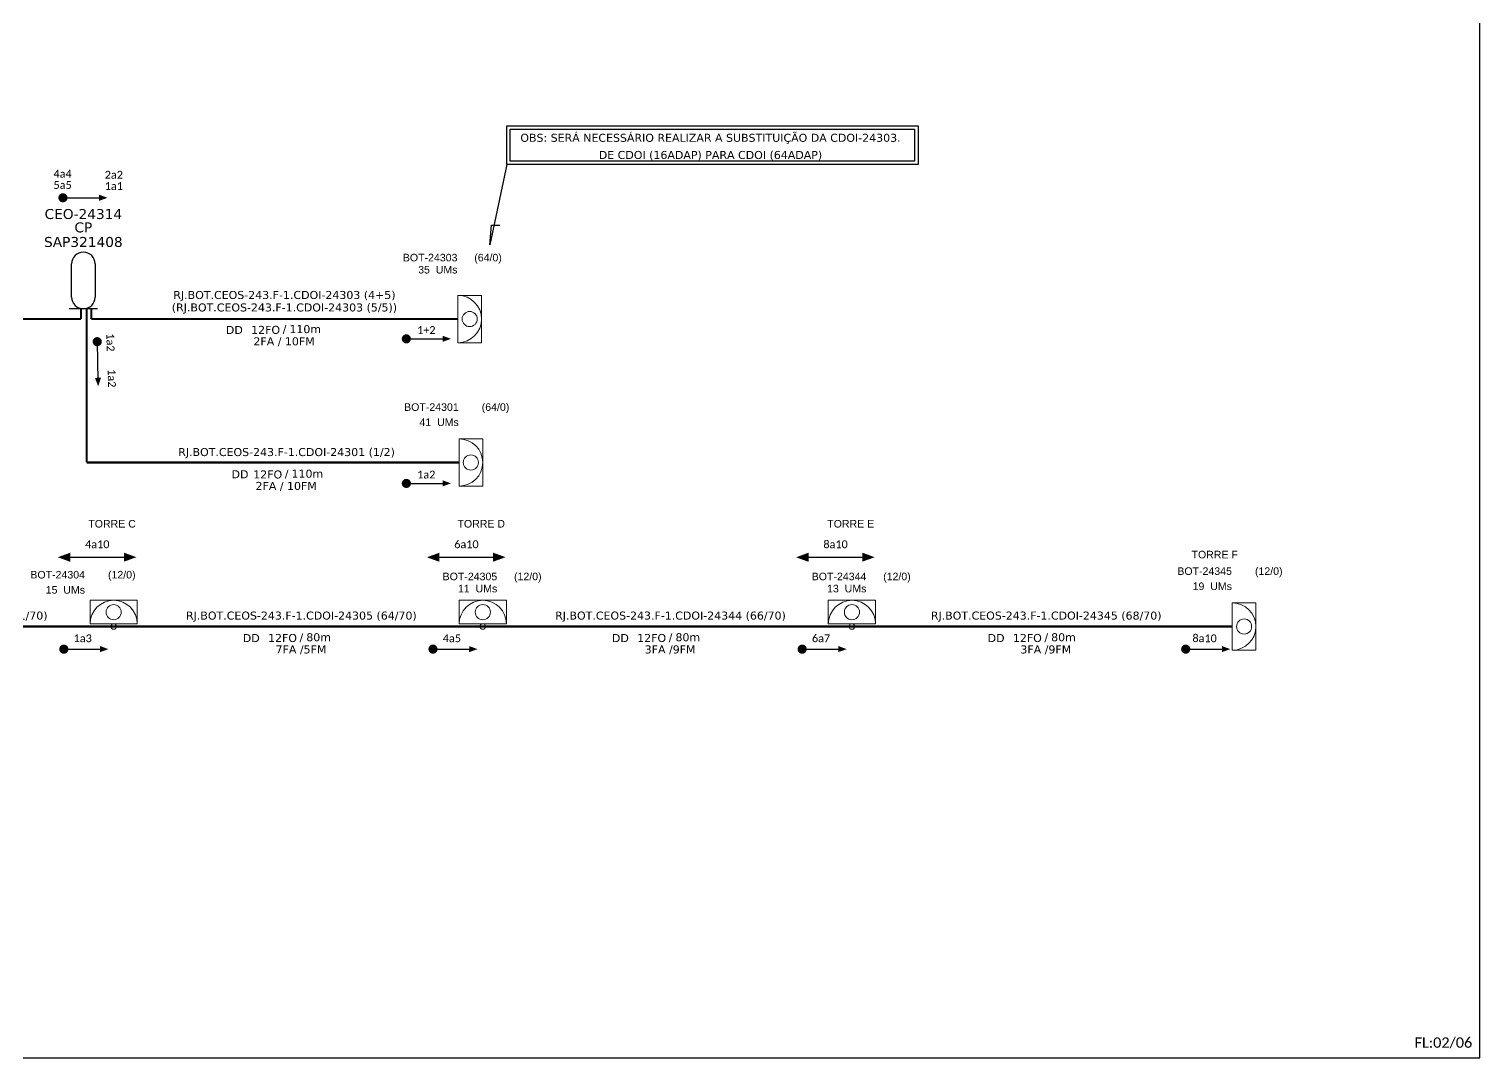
# Model space of a CAD drawing. Header units: inches. Extents: x 2352 to 7774, y -43 to 551.
# Drawn here: x 3692.3 to 4110.9, y -43.2 to 253.8 of the extents above; entities that cross this region are included whole.
import ezdxf
from ezdxf.enums import TextEntityAlignment as Align

# ---------------------------------------------------------------- set-up
doc = ezdxf.new("R2010")
doc.units = ezdxf.units.IN
doc.header["$MEASUREMENT"] = 0
for name, color, linetype, lineweight in [("20.0-LEGENDA DOS CDO'S", 1, 'Continuous', 0), ('20.1-CDO_INTERIOR', 1, 'Continuous', 0), ('40.1-ETIQUETAS', 1, 'Continuous', 20)]:
    doc.layers.add(name, color=color, linetype=linetype, lineweight=lineweight)
for name, color, linetype in [('20.4-CEOS', 1, 'Continuous'), ('CAP a instalar', 1, 'Continuous'), ('SETA', 7, 'Continuous')]:
    doc.layers.add(name, color=color, linetype=linetype)
doc.styles.add('ARIAL', font='arial.ttf')
doc.styles.add('siredit', font='verdana.ttf')
doc.styles.add('WMF-Calibri0', font='calibri.ttf')

# ---------------------------------------------------------------- blocks, each defined once
blk = doc.blocks.new('ETIQUETA_RS5F')
at = {"layer": '40.1-ETIQUETAS', "color": 0, "style": 'siredit'}
blk.add_text('/', height=1.5, dxfattribs=at).set_placement((1.55, -1.95), align=Align.MIDDLE_RIGHT)
for tag, p in [('ETIQUETA_R_SECUNDARIA', (1.18, 2.1)), ('ETIQUETA_R_PRIMARIA', (1.18, 4.1)), ('F_ATIVAS/F_MORTAS', (1.11, -4.24))]:
    blk.add_attdef(tag, text='', height=1.5, dxfattribs=at).set_placement(p, align=Align.MIDDLE_CENTER)
for tag, p in [('TIPO_CABO', (-6.62, -2.12)), ('CAP_CABO', (0.37, -2.09))]:
    blk.add_attdef(tag, text='', height=1.5, dxfattribs=at).set_placement(p, align=Align.MIDDLE_RIGHT)
blk.add_attdef('METROS', text='', height=1.5, dxfattribs=at).set_placement((2.11, -1.95), align=Align.MIDDLE_LEFT)
for tag, p in [('FUSÃO_1', (0.82, -8.39)), ('FUSÃO_2', (0.82, -10.6)), ('FUSÃO_3', (0.82, -12.93)), ('FUSÃO_4', (0.82, -15.14)), ('FUSÃO_5', (0.82, -17.16))]:
    blk.add_attdef(tag, text='', height=1.5, dxfattribs=at).set_placement(p, align=Align.CENTER)

msp = doc.modelspace()

# ---------------------------------------------------------------- linework, layer by layer
for points in [[(3272.33, -43.15), (4110.89, -43.15), (4110.89, 550.85), (3272.33, 550.85), (3272.33, -43.15)], [(3830.13, 214.69), (3825.27, 191.54), (3825.67, 197.24), (3828.12, 197.24)]]:
    msp.add_lwpolyline(points)
for points in [[(3830.13, 225.89), (3948.77, 225.89), (3948.77, 214.69), (3830.13, 214.69)], [(3831.13, 224.89), (3947.77, 224.89), (3947.77, 215.69), (3831.13, 215.69)]]:
    msp.add_lwpolyline(points, close=True)
at = {"const_width": 1.32}
msp.add_lwpolyline([(3701.41, 205.12, 1), (3702.73, 205.12, 1)], format="xyb", close=True, dxfattribs=at)
at = {"const_width": 1.32, "elevation": -1.32}
for points in [[(3711.94, 164.26, 1), (3711.97, 162.94, 1)], [(3800.49, 164.41, 1), (3801.81, 164.41, 1)], [(3800.49, 122.69, 1), (3801.81, 122.69, 1)], [(3701.67, 74.86, 1), (3702.99, 74.85, 1)], [(3808.18, 74.86, 1), (3809.5, 74.85, 1)], [(3914.68, 74.86, 1), (3916, 74.85, 1)], [(4025.34, 74.86, 1), (4026.66, 74.85, 1)]]:
    msp.add_lwpolyline(points, format="xyb", close=True, dxfattribs=at)
at = {"elevation": -1.32}
for points in [[(3702.33, 74.85), (3713.05, 74.85)], [(3808.84, 74.85), (3819.55, 74.85)], [(3915.34, 74.85), (3926.05, 74.85)], [(4026, 74.85), (4036.72, 74.85)]]:
    msp.add_lwpolyline(points, dxfattribs=at)
at = {"layer": '20.1-CDO_INTERIOR', "color": 10, "lineweight": 18}
msp.add_lwpolyline([(3822.84, 163.31), (3822.84, 176.95), (3816.02, 176.95), (3816.02, 163.31)], close=True, dxfattribs=at)
at = {"layer": '20.1-CDO_INTERIOR', "color": 1, "lineweight": 18}
for points in [[(3823.17, 121.91), (3823.17, 135.54), (3816.36, 135.54), (3816.36, 121.91)], [(3723.51, 88.95), (3709.88, 88.95), (3709.88, 82.13), (3723.51, 82.13)], [(3830.01, 88.95), (3816.38, 88.95), (3816.38, 82.13), (3830.01, 82.13)], [(3936.52, 88.95), (3922.88, 88.95), (3922.88, 82.13), (3936.52, 82.13)], [(4046.25, 74.56), (4046.25, 88.19), (4039.43, 88.19), (4039.43, 74.56)]]:
    msp.add_lwpolyline(points, close=True, dxfattribs=at)
at = {"layer": '20.1-CDO_INTERIOR', "color": 10, "lineweight": 18}
msp.add_circle((3819.43, 170.13), 2.18, dxfattribs=at)
at = {"layer": '20.1-CDO_INTERIOR', "color": 1, "lineweight": 18}
for centre, radius in [((3819.76, 128.73), 2.18), ((3716.7, 85.54), 2.18), ((3823.2, 85.54), 2.18), ((3929.7, 85.54), 2.18), ((3716.7, 81.38), 0.795), ((3823.2, 81.38), 0.795), ((3929.7, 81.38), 0.795), ((4042.84, 81.38), 2.18)]:
    msp.add_circle(centre, radius, dxfattribs=at)
at = {"layer": '20.1-CDO_INTERIOR', "color": 10, "lineweight": 18}
msp.add_arc((3816.02, 170.13), 6.82, 270, 90, dxfattribs=at)
at = {"layer": '20.1-CDO_INTERIOR', "color": 1, "lineweight": 18}
for centre, start, end in [((3816.36, 128.73), 270, 90), ((3716.7, 82.13), 0, 180), ((3823.2, 82.13), 0, 180), ((3929.7, 82.13), 0, 180), ((4039.43, 81.38), 270, 90)]:
    msp.add_arc(centre, 6.82, start, end, dxfattribs=at)
at = {"layer": '20.4-CEOS', "color": 5}
for p, q in [((3704.56, 176.48), (3704.56, 186.02)), ((3711.36, 186.02), (3711.36, 176.48)), ((3712.06, 173.08), (3703.86, 173.08))]:
    msp.add_line(p, q, dxfattribs=at)
for centre, start, end in [((3707.96, 186.02), 0, 180), ((3707.96, 176.48), 180, 0)]:
    msp.add_arc(centre, 3.4, start, end, dxfattribs=at)
at = {"layer": 'CAP a instalar', "color": 5, "ltscale": 7, "const_width": 0.616}
for points in [[(3707.3, 170.13), (3707.3, 173.08)], [(3710.25, 170.13), (3710.25, 173.08)], [(3707.3, 170.13), (3614.93, 170.13)], [(3735.78, 170.13), (3710.25, 170.13)], [(3710.25, 170.13), (3815.98, 170.13)]]:
    msp.add_lwpolyline(points, dxfattribs=at)
at = {"layer": 'CAP a instalar', "color": 1, "ltscale": 7, "const_width": 0.616}
for points in [[(3708.89, 128.73), (3708.89, 173.08)], [(3708.89, 128.73), (3816.31, 128.73)], [(3512.17, 81.38), (4039.43, 81.38)]]:
    msp.add_lwpolyline(points, dxfattribs=at)
at = {"layer": 'SETA'}
msp.add_lwpolyline([(3702.07, 205.12), (3713.41, 205.12)], dxfattribs=at)
msp.add_lwpolyline([(3702.07, 205.12), (3713.41, 205.12)], dxfattribs=at)
at = {"layer": 'SETA', "elevation": -1.32}
for points in [[(3711.96, 163.6), (3712.18, 152.26)], [(3801.15, 164.41), (3812.5, 164.41)], [(3801.15, 122.69), (3812.5, 122.69)]]:
    msp.add_lwpolyline(points, dxfattribs=at)
at = {"layer": 'SETA', "color": 0, "elevation": -1.32}
for points in [[(3704.17, 101.37), (3721.02, 101.37)], [(3810.67, 101.37), (3827.52, 101.37)], [(3917.17, 101.37), (3934.02, 101.37)]]:
    msp.add_lwpolyline(points, dxfattribs=at)
at = {"layer": 'SETA'}
for points in [[(3712.5, 206.01), (3714.92, 205.13), (3712.5, 204.25)], [(3712.5, 206.01), (3714.92, 205.13), (3712.5, 204.25)], [(3811.59, 165.3, -1.32), (3814.01, 164.42, -1.32), (3811.59, 163.54, -1.32)], [(3713.06, 153.19, -1.32), (3712.23, 150.75, -1.32), (3711.3, 153.15, -1.32)], [(3811.59, 123.58, -1.32), (3814.01, 122.7, -1.32), (3811.59, 121.82, -1.32)], [(3712.78, 75.75, -1.32), (3715.19, 74.85, -1.32), (3712.76, 73.99, -1.32)], [(3819.28, 75.75, -1.32), (3821.69, 74.85, -1.32), (3819.26, 73.99, -1.32)], [(3925.78, 75.75, -1.32), (3928.19, 74.85, -1.32), (3925.76, 73.99, -1.32)], [(4036.44, 75.75, -1.32), (4038.85, 74.85, -1.32), (4036.43, 73.99, -1.32)]]:
    msp.add_solid(points, dxfattribs=at)
at = {"layer": 'SETA', "color": 0}
for points in [[(3704.17, 102.68, -1.32), (3700.57, 101.37, -1.32), (3704.17, 100.06, -1.32)], [(3719.66, 102.7, -1.32), (3723.26, 101.39, -1.32), (3719.66, 100.09, -1.32)], [(3810.67, 102.68, -1.32), (3807.08, 101.37, -1.32), (3810.67, 100.06, -1.32)], [(3826.17, 102.7, -1.32), (3829.76, 101.39, -1.32), (3826.17, 100.09, -1.32)], [(3917.17, 102.68, -1.32), (3913.58, 101.37, -1.32), (3917.17, 100.06, -1.32)], [(3932.67, 102.7, -1.32), (3936.26, 101.39, -1.32), (3932.67, 100.09, -1.32)]]:
    msp.add_solid(points, dxfattribs=at)

# ---------------------------------------------------------------- block references
at = {"layer": '40.1-ETIQUETAS', "color": 1}
ref = msp.add_blockref('ETIQUETA_RS5F', (3662.52, 81.3), dxfattribs=dict(at, xscale=1.539647980199675, yscale=1.539647980199675, zscale=1.539647980199697))
ref.add_attrib('ETIQUETA_R_SECUNDARIA', 'RJ.BOT.CEOS-243.F-1.CDOI-24304 (61/70)', dxfattribs={"color": 0, "height": 2.3095, "style": 'siredit'}).set_placement((3664.35, 84.54), align=Align.MIDDLE_CENTER)
ref.add_attrib('TIPO_CABO', 'DD', dxfattribs={"color": 0, "height": 2.309, "style": 'siredit'}).set_placement((3652.34, 78.05), align=Align.MIDDLE_RIGHT)
ref.add_attrib('CAP_CABO', '12FO', dxfattribs={"color": 0, "height": 2.309, "style": 'siredit'}).set_placement((3663.09, 78.08), align=Align.MIDDLE_RIGHT)
ref.add_attrib('METROS', '80m', dxfattribs={"color": 0, "height": 2.309, "style": 'siredit'}).set_placement((3665.78, 78.29), align=Align.MIDDLE_LEFT)
ref.add_attrib('F_ATIVAS/F_MORTAS', '10FA /2FM', dxfattribs={"color": 0, "height": 2.309, "style": 'siredit'}).set_placement((3664.24, 74.77), align=Align.MIDDLE_CENTER)
ref = msp.add_blockref('ETIQUETA_RS5F', (3875.53, 81.3), dxfattribs=dict(at, xscale=1.539647980199675, yscale=1.539647980199675, zscale=1.539647980199697))
ref.add_attrib('ETIQUETA_R_SECUNDARIA', 'RJ.BOT.CEOS-243.F-1.CDOI-24344 (66/70)', dxfattribs={"color": 0, "height": 2.3095, "style": 'siredit'}).set_placement((3877.35, 84.54), align=Align.MIDDLE_CENTER)
ref.add_attrib('TIPO_CABO', 'DD', dxfattribs={"color": 0, "height": 2.309, "style": 'siredit'}).set_placement((3865.34, 78.05), align=Align.MIDDLE_RIGHT)
ref.add_attrib('CAP_CABO', '12FO', dxfattribs={"color": 0, "height": 2.309, "style": 'siredit'}).set_placement((3876.09, 78.08), align=Align.MIDDLE_RIGHT)
ref.add_attrib('METROS', '80m', dxfattribs={"color": 0, "height": 2.309, "style": 'siredit'}).set_placement((3878.78, 78.29), align=Align.MIDDLE_LEFT)
ref.add_attrib('F_ATIVAS/F_MORTAS', '3FA /9FM', dxfattribs={"color": 0, "height": 2.309, "style": 'siredit'}).set_placement((3877.24, 74.77), align=Align.MIDDLE_CENTER)
ref = msp.add_blockref('ETIQUETA_RS5F', (3983.92, 81.3), dxfattribs=dict(at, xscale=1.539647980199675, yscale=1.539647980199675, zscale=1.539647980199697))
ref.add_attrib('ETIQUETA_R_SECUNDARIA', 'RJ.BOT.CEOS-243.F-1.CDOI-24345 (68/70)', dxfattribs={"color": 0, "height": 2.3095, "style": 'siredit'}).set_placement((3985.74, 84.54), align=Align.MIDDLE_CENTER)
ref.add_attrib('TIPO_CABO', 'DD', dxfattribs={"color": 0, "height": 2.309, "style": 'siredit'}).set_placement((3973.73, 78.05), align=Align.MIDDLE_RIGHT)
ref.add_attrib('CAP_CABO', '12FO', dxfattribs={"color": 0, "height": 2.309, "style": 'siredit'}).set_placement((3984.48, 78.08), align=Align.MIDDLE_RIGHT)
ref.add_attrib('METROS', '80m', dxfattribs={"color": 0, "height": 2.309, "style": 'siredit'}).set_placement((3987.17, 78.29), align=Align.MIDDLE_LEFT)
ref.add_attrib('F_ATIVAS/F_MORTAS', '3FA /9FM', dxfattribs={"color": 0, "height": 2.309, "style": 'siredit'}).set_placement((3985.63, 74.77), align=Align.MIDDLE_CENTER)

# ---------------------------------------------------------------- texts
at = {"color": 1, "char_height": 2.2582, "width": 33.4736, "attachment_point": 5}
for s, insert in [('{\\fCalibri|b0|i0|c0|p34;4a4}', (3701.97, 212.06)), ('{\\fCalibri|b0|i0|c0|p34;2a2}', (3716.75, 211.77))]:
    msp.add_mtext(s, dxfattribs=dict(at, insert=insert))
at = {"color": 0, "char_height": 2.2582, "width": 33.4736, "attachment_point": 5}
for s, insert in [('{\\fCalibri|b0|i0|c0|p34;\\C7;5a5}', (3701.97, 208.81)), ('{\\fCalibri|b0|i0|c0|p34;\\C7;1a1}', (3716.75, 208.52)), ('{\\fCalibri|b0|i0|c0|p34;\\C7;1+2}', (3806.9, 166.95, -1.32)), ('{\\fCalibri|b0|i0|c0|p34;\\C7;1a2}', (3806.9, 125.23, -1.32)), ('{\\fCalibri|b0|i0|c0|p34;\\C7;4a10}', (3711.98, 105.11)), ('{\\fCalibri|b0|i0|c0|p34;\\C7;6a10}', (3818.48, 105.11)), ('{\\fCalibri|b0|i0|c0|p34;\\C7;8a10}', (3924.98, 105.11))]:
    msp.add_mtext(s, dxfattribs=dict(at, insert=insert))
for s, insert, rotation in [('{\\fCalibri|b0|i0|c0|p34;\\C7;1a2}', (3715.77, 163.38, -1.32), 271.1463), ('{\\fCalibri|b0|i0|c0|p34;\\C7;1a2}', (3716.16, 153.03, -1.32), 271.1463), ('{\\fCalibri|b0|i0|c0|p34;\\C7;1a3}', (3707.78, 77.98, -1.32), 359.4446), ('{\\fCalibri|b0|i0|c0|p34;\\C7;4a5}', (3814.29, 77.98, -1.32), 359.4446), ('{\\fCalibri|b0|i0|c0|p34;\\C7;6a7}', (3920.79, 77.98, -1.32), 359.4446), ('{\\fCalibri|b0|i0|c0|p34;\\C7;8a10}', (4031.45, 77.98, -1.32), 359.4446)]:
    msp.add_mtext(s, dxfattribs=dict(at, insert=insert, rotation=rotation))
at = {"lineweight": 0, "insert": (4092.01, -37.2), "char_height": 3, "width": 277.1819, "attachment_point": 1, "style": 'WMF-Calibri0'}
msp.add_mtext('FL:02/06', dxfattribs=at)
at = {"layer": "20.0-LEGENDA DOS CDO'S", "color": 10, "style": 'ARIAL'}
for s, p in [('BOT-24303', (3815.89, 186.78)), ('35  UMs', (3815.9, 183.28))]:
    msp.add_text(s, height=2.182, dxfattribs=at).set_placement(p, align=Align.RIGHT)
msp.add_text('    (64/0)', height=2.178, dxfattribs=at).set_placement((3823.03, 186.78), align=Align.CENTER)
at = {"layer": "20.0-LEGENDA DOS CDO'S", "color": 1, "style": 'ARIAL'}
for s, p in [('BOT-24305', (3827.36, 94.74)), ('BOT-24344', (3933.86, 94.74)), ('11  UMs', (3827.37, 91.25)), ('13  UMs', (3933.87, 91.25))]:
    msp.add_text(s, height=2.182, dxfattribs=at).set_placement(p, align=Align.RIGHT)
for p in [(3834.5, 94.74), (3941, 94.74)]:
    msp.add_text('    (12/0)', height=2.178, dxfattribs=at).set_placement(p, align=Align.CENTER)
at = {"layer": '20.4-CEOS', "color": 5, "style": 'siredit'}
for tag, text, height, p in [('CEO-24314', 'CEOSXXX', 2.881, (3707.96, 201.89)), ('CP', '', 2.88, (3707.96, 198.03)), ('SAP321408', '', 2.88, (3707.96, 193.82))]:
    msp.add_attdef(tag, text=text, height=height, dxfattribs=at).set_placement(p, align=Align.TOP_CENTER)
at = {"layer": '40.1-ETIQUETAS', "color": 0, "style": 'siredit'}
for s, p in [('OBS: SERÁ NECESSÁRIO REALIZAR A SUBSTITUIÇÃO DA CDOI-24303.', (3888.89, 222.45)), ('DE CDOI (16ADAP) PARA CDOI (64ADAP)', (3888.89, 217.49))]:
    msp.add_text(s, height=2.3095, dxfattribs=at).set_placement(p, align=Align.MIDDLE_CENTER)
at = {"layer": '40.1-ETIQUETAS', "color": 10, "style": 'siredit'}
msp.add_text('RJ.BOT.CEOS-243.F-1.CDOI-24303 (4+5)', height=2.3095, dxfattribs=at).set_placement((3765.97, 177.08), align=Align.MIDDLE_CENTER)
at = {"layer": '40.1-ETIQUETAS', "color": 5, "style": 'siredit'}
msp.add_text('(RJ.BOT.CEOS-243.F-1.CDOI-24303 (5/5))', height=2.3095, dxfattribs=at).set_placement((3765.97, 173.48), align=Align.MIDDLE_CENTER)
at = {"layer": '40.1-ETIQUETAS', "color": 0, "style": 'siredit'}
for s, height, p in [('DD', 2.309, (3753.96, 166.98)), ('12FO', 2.309, (3764.71, 167.01)), ('/', 2.31, (3766.53, 167.23))]:
    msp.add_text(s, height=height, dxfattribs=at).set_placement(p, align=Align.MIDDLE_RIGHT)
msp.add_text('110m', height=2.309, dxfattribs=at).set_placement((3767.4, 167.23), align=Align.MIDDLE_LEFT)
at = {"layer": '40.1-ETIQUETAS', "color": 1, "style": 'siredit'}
for s, height, p in [('2FA / 10FM', 2.309, (3765.86, 163.7)), ('RJ.BOT.CEOS-243.F-1.CDOI-24301 (1/2)', 2.3095, (3766.58, 131.74)), ('2FA / 10FM', 2.309, (3766.47, 121.96)), ('RJ.BOT.CEOS-243.F-1.CDOI-24305 (64/70)', 2.3095, (3770.85, 84.54)), ('7FA /5FM', 2.309, (3770.74, 74.77))]:
    msp.add_text(s, height=height, dxfattribs=at).set_placement(p, align=Align.MIDDLE_CENTER)
for s, height, p in [('DD', 2.309, (3755.6, 125.33)), ('12FO', 2.309, (3765.32, 125.28)), ('/', 2.31, (3767.14, 125.49)), ('DD', 2.309, (3758.84, 78.05)), ('12FO', 2.309, (3769.59, 78.08)), ('/', 2.31, (3771.41, 78.29))]:
    msp.add_text(s, height=height, dxfattribs=at).set_placement(p, align=Align.MIDDLE_RIGHT)
for s, p in [('110m', (3768.01, 125.49)), ('80m', (3772.28, 78.29))]:
    msp.add_text(s, height=2.309, dxfattribs=at).set_placement(p, align=Align.MIDDLE_LEFT)
at = {"layer": 'CAP a instalar', "color": 1, "ltscale": 7, "style": 'ARIAL'}
for s, p in [('BOT-24301', (3816.26, 143.63)), ('41  UMs', (3816.27, 139.26)), ('BOT-24304', (3708.43, 95.25)), ('BOT-24345', (4039.33, 96.28)), ('15  UMs', (3708.44, 90.87)), ('19  UMs', (4039.34, 91.91))]:
    msp.add_text(s, height=2.182, dxfattribs=at).set_placement(p, align=Align.RIGHT)
for s, p in [('    (64/0)', (3825.18, 143.63)), ('    (12/0)', (3717.35, 95.25)), ('    (12/0)', (4048.26, 96.28))]:
    msp.add_text(s, height=2.182, dxfattribs=at).set_placement(p, align=Align.CENTER)
at = {"layer": 'CAP a instalar', "color": 2, "ltscale": 7, "style": 'ARIAL'}
for s, p in [('TORRE C', (3723.11, 109.95)), ('TORRE D', (3829.61, 109.95)), ('TORRE E', (3936.12, 109.95)), ('TORRE F', (4041.05, 101.06))]:
    msp.add_text(s, height=2.182, dxfattribs=at).set_placement(p, align=Align.RIGHT)

doc.saveas('drawing.dxf')
